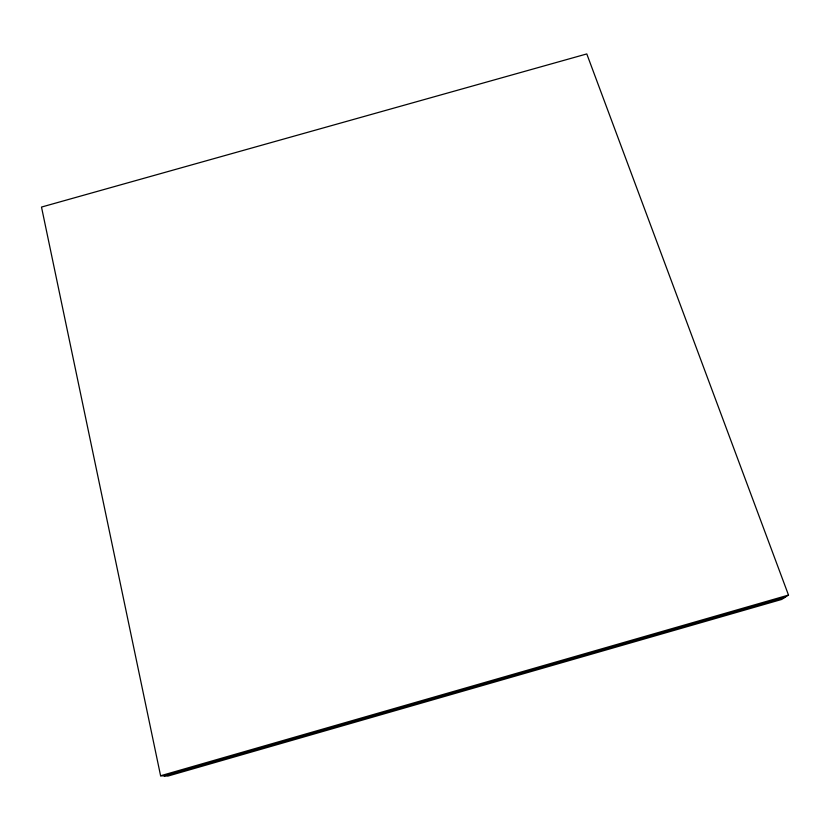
<?xml version="1.0" encoding="UTF-8"?>
<svg xmlns="http://www.w3.org/2000/svg" width="830" height="830" viewBox="0 0 830 830"><rect width="100%" height="100%" fill="white"/><g stroke="black" fill="none" stroke-linecap="round" stroke-linejoin="round"><path stroke-width="1.25" d="M788.5 595.079L781.673 599.447L167.919 776.071L160.595 775.76L41.5 207.064L586.789 53.929L788.5 595.079L160.595 775.76M164.299 775.915L785.045 597.289"/></g></svg>
